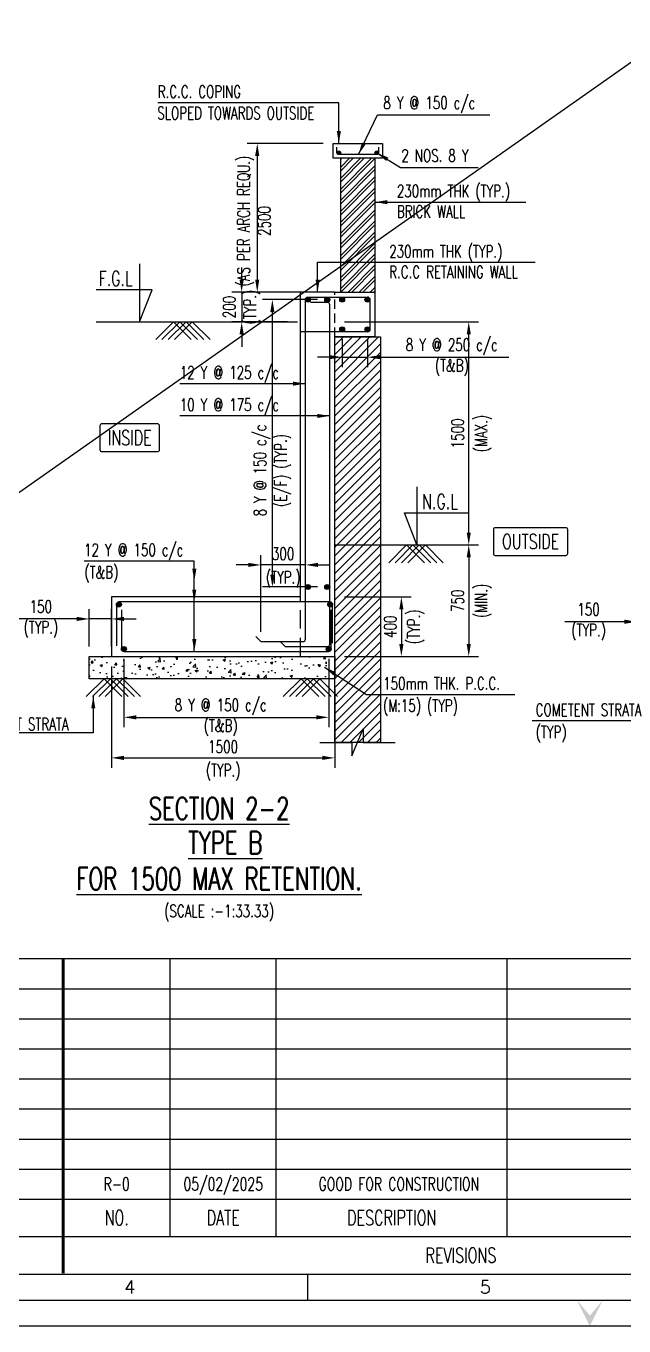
# Model space of a CAD drawing. Header units: millimetres. Extents: x 2843046 to 3042813, y -234641 to -168101.
# Drawn here: x 2867090 to 2879146, y -230084 to -203856 of the extents above; entities that cross this region are included whole.
import ezdxf
from ezdxf.enums import TextEntityAlignment as Align

# ---------------------------------------------------------------- set-up
doc = ezdxf.new("R2010")
doc.units = ezdxf.units.MM
doc.header["$MEASUREMENT"] = 0
doc.header["$PDMODE"] = 34
doc.header["$PDSIZE"] = -5
doc.linetypes.add('Hidden', pattern=[0.375, 0.25, -0.125])
for name, color, linetype in [('NO. BEAM', 3, 'Continuous'), ('PNA', 8, 'Continuous'), ('S- PILE CAP', 4, 'Continuous'), ('S-BEAM SIZES', 3, 'Continuous'), ('S-BRECK LINE', 8, 'Continuous'), ('S-COLUMN', 1, 'Continuous'), ('S-CONCRET LINE', 4, 'Continuous'), ('S-DIM-1', 5, 'Continuous'), ('S-FOOTING', 4, 'Continuous'), ('S-HATCH', 253, 'Continuous'), ('S-LEVEL SECTION', 3, 'Continuous'), ('S-PCC', 9, 'Continuous'), ('S-REINFORCEMENT', 6, 'Continuous'), ('S-RETAINING WALL', 6, 'Continuous'), ('S-TEXT', 2, 'Continuous'), ('S-TEXT-1', 4, 'Continuous'), ('S-TITIL', 6, 'Continuous'), ('SHEET', 7, 'Continuous'), ('TEXT', 7, 'Continuous'), ('TEXT (SHEET)', 4, 'Continuous'), ('TITLE', 6, 'Continuous')]:
    doc.layers.add(name, color=color, linetype=linetype)
doc.styles.add('ROMANS', font='simplex.shx', dxfattribs={"width": 0.7})
doc.dimstyles.new('dim100', dxfattribs={"dimtxt": 250, "dimasz": 250, "dimexe": 200, "dimexo": 200, "dimgap": 100, "dimtad": 1, "dimdec": 0, "dimzin": 0, "dimdsep": 46, "dimtxsty": 'ROMANS', "dimcen": 0, "dimclrd": 5, "dimclre": 5, "dimclrt": 4, "dimadec": 0, "dimazin": 0, "dimtfac": 1, "dimtdec": 0, "dimtix": 1, "dimtofl": 0, "dimtmove": 2, "dimatfit": 3, "dimfxl": 0, "dimtolj": 1, "dimtzin": 0, "dimlwd": -1, "dimlwe": -1, "dimarcsym": 0})
doc.dimstyles.new('dim33.33', dxfattribs={"dimtxt": 250, "dimasz": 250, "dimexe": 200, "dimexo": 200, "dimgap": 100, "dimtad": 1, "dimdec": 0, "dimlfac": 0.333331, "dimzin": 0, "dimdsep": 46, "dimtxsty": 'ROMANS', "dimcen": 0, "dimclrd": 5, "dimclre": 5, "dimclrt": 4, "dimadec": 0, "dimazin": 0, "dimtfac": 1, "dimtdec": 0, "dimtix": 1, "dimtofl": 0, "dimtmove": 2, "dimatfit": 3, "dimfxl": 0, "dimtolj": 1, "dimtzin": 0, "dimlwd": -1, "dimlwe": -1, "dimarcsym": 0})

# ---------------------------------------------------------------- blocks, each defined once
blk = doc.blocks.new('*D52')
at = {"layer": 'Defpoints', "color": 0, "lineweight": -2}
for p in [(2879406, -215875), (2879406, -216333), (2879856, -216333)]:
    blk.add_point(p, dxfattribs=at)
at = {"layer": 'S-DIM-1', "color": 5}
for p, q in [((2879406, -216133), (2879406, -215675)), ((2879856, -216133), (2879856, -215675))]:
    blk.add_line(p, q, dxfattribs=at)
at = {"layer": 'S-DIM-1', "color": 5, "lineweight": -3}
for p, q in [((2879156, -215875), (2877956, -215875)), ((2879856, -215875), (2879406, -215875)), ((2880106, -215875), (2880356, -215875))]:
    blk.add_line(p, q, dxfattribs=at)
at = {"layer": 'S-DIM-1', "color": 5, "lineweight": -2}
for points in [[(2879156, -215917), (2879156, -215834), (2879406, -215875)], [(2880106, -215834), (2880106, -215917), (2879856, -215875)]]:
    blk.add_solid(points, dxfattribs=at)
at = {"layer": 'S-DIM-1', "color": 4, "insert": (2878431, -215875), "char_height": 250, "attachment_point": 5, "style": 'ROMANS'}
blk.add_mtext('\\A1;150\\P(TYP.)', dxfattribs=at)
blk = doc.blocks.new('FOLDER')
at = {"layer": 'PNA'}
for points in [[(-1250, 2500), (0, 0), (0, 1000)], [(1250, 2500), (0, 0), (0, 1000)]]:
    blk.add_solid(points, dxfattribs=at)
blk = doc.blocks.new('zw$C05B')
at = {"color": 1}
for p, q in [((81765, 6957), (1968, 6957)), ((16829, 2405), (43026, 2405)), ((16829, 1697), (43026, 1697))]:
    blk.add_line(p, q, dxfattribs=at)
for p, q in [((25309, 1697), (25309, 6957)), ((27319, 1697), (27319, 6957)), ((31691, 1697), (31691, 6957))]:
    blk.add_line(p, q)
at = {"color": 5, "linetype": 'ByBlock', "lineweight": -2}
for p, q in [((16841, 6388), (43026, 6388)), ((16841, 5819), (43026, 5819)), ((16841, 5250), (43026, 5250)), ((16841, 4681), (43026, 4681)), ((16841, 4112), (43026, 4112)), ((16841, 3543), (43026, 3543)), ((16841, 2974), (43026, 2974))]:
    blk.add_line(p, q, dxfattribs=at)
at = {"flags": 128}
blk.add_lwpolyline([(0, 0), (82749, 0), (82749, 58210), (0, 58210)], close=True, dxfattribs=at)
at = {"color": 1, "const_width": 56.6}
blk.add_lwpolyline([(23286, 997), (23286, 6957)], dxfattribs=at)
at = {"layer": 'PNA'}
blk.add_line((27911, 984), (27911, 492), dxfattribs=at)
at = {"layer": 'PNA', "color": 1}
for points in [[(984, 492), (82257, 492), (82257, 57718), (984, 57718)], [(1968, 984), (81765, 984), (81765, 57226), (1968, 57226)]]:
    blk.add_lwpolyline(points, close=True, dxfattribs=at)
at = {"layer": 'PNA', "xscale": 0.1967862009743818, "yscale": 0.1967862009743818, "zscale": 0.1967862009743818}
blk.add_blockref('FOLDER', (33257, 0), dxfattribs=at)
at = {"layer": 'PNA', "style": 'ROMANS'}
for s, p in [('4', (24546, 738)), ('5', (31278, 738))]:
    blk.add_text(s, height=246, dxfattribs=at).set_placement(p, align=Align.MIDDLE)
at = {"layer": 'TEXT (SHEET)', "color": 4, "style": 'ROMANS', "width": 0.7}
for s, height, p in [('NO.', 283.1, (24298, 2051)), ('DATE', 283.1, (26314, 2051)), ('DESCRIPTION', 283.06, (29505, 2051)), ('REVISIONS', 283.1, (30815, 1341))]:
    blk.add_text(s, height=height, dxfattribs=at).set_placement(p, align=Align.MIDDLE_CENTER)
blk = doc.blocks.new('*D159')
at = {"layer": 'Defpoints', "color": 0, "lineweight": -2}
for p in [(2871824, -214729), (2872724, -215148), (2871824, -216276)]:
    blk.add_point(p, dxfattribs=at)
at = {"layer": 'S-DIM-1', "color": 5}
for p, q in [((2871824, -216076), (2871824, -214529)), ((2872724, -214948), (2872724, -214529))]:
    blk.add_line(p, q, dxfattribs=at)
at = {"layer": 'S-DIM-1', "color": 5, "lineweight": -3}
for p, q in [((2871574, -214729), (2871324, -214729)), ((2872724, -214729), (2871824, -214729)), ((2872974, -214729), (2873224, -214729))]:
    blk.add_line(p, q, dxfattribs=at)
at = {"layer": 'S-DIM-1', "color": 5, "lineweight": -2}
for points in [[(2871574, -214770), (2871574, -214687), (2871824, -214729)], [(2872974, -214687), (2872974, -214770), (2872724, -214729)]]:
    blk.add_solid(points, dxfattribs=at)
at = {"layer": 'S-DIM-1', "color": 4, "char_height": 250, "attachment_point": 5, "style": 'ROMANS'}
for s, insert in [('\\A1;300', (2872274, -214504)), ('(TYP.)', (2872274, -215019))]:
    blk.add_mtext(s, dxfattribs=dict(at, insert=insert))
blk = doc.blocks.new('*D160')
at = {"layer": 'Defpoints', "color": 0, "lineweight": -2}
for p in [(2872057, -209376), (2873164, -209376), (2873164, -215174)]:
    blk.add_point(p, dxfattribs=at)
at = {"layer": 'S-DIM-1', "color": 5}
for p, q in [((2872964, -209376), (2871857, -209376)), ((2872964, -215174), (2871857, -215174))]:
    blk.add_line(p, q, dxfattribs=at)
at = {"layer": 'S-DIM-1', "color": 5, "lineweight": -3}
blk.add_line((2872057, -214924), (2872057, -209626), dxfattribs=at)
at = {"layer": 'S-DIM-1', "color": 5, "lineweight": -2}
for points in [[(2872099, -209626), (2872015, -209626), (2872057, -209376)], [(2872015, -214924), (2872099, -214924), (2872057, -215174)]]:
    blk.add_solid(points, dxfattribs=at)
at = {"layer": 'S-DIM-1', "color": 4, "insert": (2872057, -212822), "char_height": 250, "attachment_point": 5, "rotation": 90, "style": 'ROMANS'}
blk.add_mtext('\\A1;{8 Y @ 150 c/c\\P(E/F) (TYP.)}', dxfattribs=at)
blk = doc.blocks.new('*D161')
at = {"layer": 'Defpoints', "color": 0, "lineweight": -2}
for p in [(2873314, -215376), (2873314, -216576), (2874658, -216576)]:
    blk.add_point(p, dxfattribs=at)
at = {"layer": 'S-DIM-1', "color": 5}
for p, q in [((2873514, -215376), (2874858, -215376)), ((2873514, -216576), (2874858, -216576))]:
    blk.add_line(p, q, dxfattribs=at)
at = {"layer": 'S-DIM-1', "color": 5, "lineweight": -3}
blk.add_line((2874658, -215626), (2874658, -216326), dxfattribs=at)
at = {"layer": 'S-DIM-1', "color": 5, "lineweight": -2}
for points in [[(2874700, -215626), (2874616, -215626), (2874658, -215376)], [(2874616, -216326), (2874700, -216326), (2874658, -216576)]]:
    blk.add_solid(points, dxfattribs=at)
at = {"layer": 'S-DIM-1', "color": 4, "char_height": 250, "attachment_point": 5, "rotation": 90, "style": 'ROMANS'}
for s, insert in [('\\A1;400', (2874433, -215976)), ('(TYP.)', (2874949, -215976))]:
    blk.add_mtext(s, dxfattribs=dict(at, insert=insert))
blk = doc.blocks.new('*D162')
at = {"layer": 'Defpoints', "color": 0, "lineweight": -2}
for p in [(2869064, -216426), (2873193, -216426), (2873193, -217804)]:
    blk.add_point(p, dxfattribs=at)
at = {"layer": 'S-DIM-1', "color": 5}
for p, q in [((2869064, -216626), (2869064, -218004)), ((2873193, -216626), (2873193, -218004)), ((2869314, -217804), (2872943, -217804))]:
    blk.add_line(p, q, dxfattribs=at)
at = {"layer": 'S-DIM-1', "color": 5, "lineweight": -2}
for points in [[(2869314, -217763), (2869314, -217846), (2869064, -217804)], [(2872943, -217846), (2872943, -217763), (2873193, -217804)]]:
    blk.add_solid(points, dxfattribs=at)
at = {"layer": 'S-DIM-1', "color": 4, "insert": (2871014, -217804), "char_height": 250, "attachment_point": 5, "style": 'ROMANS'}
blk.add_mtext('\\A1;{8 Y @ 150 c/c\\P(T&B)}', dxfattribs=at)
blk = doc.blocks.new('*D163')
at = {"layer": 'Defpoints', "color": 0, "lineweight": -2}
for p in [(2868814, -216576), (2873314, -217026), (2873314, -218622)]:
    blk.add_point(p, dxfattribs=at)
at = {"layer": 'S-DIM-1', "color": 5}
for p, q in [((2868814, -216776), (2868814, -218822)), ((2873314, -217226), (2873314, -218822)), ((2869064, -218622), (2873064, -218622))]:
    blk.add_line(p, q, dxfattribs=at)
at = {"layer": 'S-DIM-1', "color": 5, "lineweight": -2}
for points in [[(2869064, -218580), (2869064, -218664), (2868814, -218622)], [(2873064, -218664), (2873064, -218580), (2873314, -218622)]]:
    blk.add_solid(points, dxfattribs=at)
at = {"layer": 'S-DIM-1', "color": 4, "char_height": 250, "attachment_point": 5, "style": 'ROMANS'}
for s, insert in [('\\A1;1500', (2871064, -218397)), ('(TYP.)', (2871064, -218912))]:
    blk.add_mtext(s, dxfattribs=dict(at, insert=insert))
blk = doc.blocks.new('*D164')
at = {"layer": 'Defpoints', "color": 0, "lineweight": -2}
for p in [(2873314, -214326), (2873314, -216576), (2876016, -216576)]:
    blk.add_point(p, dxfattribs=at)
at = {"layer": 'S-DIM-1', "color": 5}
for p, q in [((2873514, -214326), (2876216, -214326)), ((2873514, -216576), (2876216, -216576))]:
    blk.add_line(p, q, dxfattribs=at)
at = {"layer": 'S-DIM-1', "color": 5, "lineweight": -3}
blk.add_line((2876016, -214576), (2876016, -216326), dxfattribs=at)
at = {"layer": 'S-DIM-1', "color": 5, "lineweight": -2}
for points in [[(2876058, -214576), (2875975, -214576), (2876016, -214326)], [(2875975, -216326), (2876058, -216326), (2876016, -216576)]]:
    blk.add_solid(points, dxfattribs=at)
at = {"layer": 'S-DIM-1', "color": 4, "char_height": 250, "attachment_point": 5, "rotation": 90, "style": 'ROMANS'}
for s, insert in [('\\A1;750', (2875791, -215451)), ('(MIN.)', (2876307, -215451))]:
    blk.add_mtext(s, dxfattribs=dict(at, insert=insert))
blk = doc.blocks.new('*D165')
at = {"layer": 'Defpoints', "color": 0, "lineweight": -2}
for p in [(2873314, -209826), (2876016, -209826), (2873314, -214326)]:
    blk.add_point(p, dxfattribs=at)
at = {"layer": 'S-DIM-1', "color": 5}
for p, q in [((2873514, -209826), (2876216, -209826)), ((2873514, -214326), (2876216, -214326))]:
    blk.add_line(p, q, dxfattribs=at)
at = {"layer": 'S-DIM-1', "color": 5, "lineweight": -3}
blk.add_line((2876016, -214076), (2876016, -210076), dxfattribs=at)
at = {"layer": 'S-DIM-1', "color": 5, "lineweight": -2}
for points in [[(2876058, -210076), (2875975, -210076), (2876016, -209826)], [(2875975, -214076), (2876058, -214076), (2876016, -214326)]]:
    blk.add_solid(points, dxfattribs=at)
at = {"layer": 'S-DIM-1', "color": 4, "char_height": 250, "attachment_point": 5, "rotation": 90, "style": 'ROMANS'}
for s, insert in [('\\A1;1500', (2875791, -212076)), ('(MAX.)', (2876307, -212076))]:
    blk.add_mtext(s, dxfattribs=dict(at, insert=insert))
blk = doc.blocks.new('*D166')
at = {"layer": 'Defpoints', "color": 0, "lineweight": -2}
for p in [(2868364, -215819), (2868364, -216576), (2868814, -216576)]:
    blk.add_point(p, dxfattribs=at)
at = {"layer": 'S-DIM-1', "color": 5, "lineweight": -3}
for p, q in [((2868114, -215819), (2866914, -215819)), ((2868814, -215819), (2868364, -215819)), ((2869064, -215819), (2869314, -215819))]:
    blk.add_line(p, q, dxfattribs=at)
at = {"layer": 'S-DIM-1', "color": 5}
for p, q in [((2868364, -216376), (2868364, -215619)), ((2868814, -216376), (2868814, -215619))]:
    blk.add_line(p, q, dxfattribs=at)
at = {"layer": 'S-DIM-1', "color": 5, "lineweight": -2}
for points in [[(2868114, -215860), (2868114, -215777), (2868364, -215819)], [(2869064, -215777), (2869064, -215860), (2868814, -215819)]]:
    blk.add_solid(points, dxfattribs=at)
at = {"layer": 'S-DIM-1', "color": 4, "insert": (2867389, -215819), "char_height": 250, "attachment_point": 5, "style": 'ROMANS'}
blk.add_mtext('\\A1;150\\P(TYP.)', dxfattribs=at)
blk = doc.blocks.new('*D167')
at = {"layer": 'Defpoints', "color": 0, "lineweight": -2}
for p in [(2872624, -209226), (2871438, -209826), (2872564, -209826)]:
    blk.add_point(p, dxfattribs=at)
at = {"layer": 'S-DIM-1', "color": 5, "lineweight": -3}
for p, q in [((2871438, -208976), (2871438, -208726)), ((2871438, -209226), (2871438, -209826)), ((2871438, -210076), (2871438, -210326))]:
    blk.add_line(p, q, dxfattribs=at)
at = {"layer": 'S-DIM-1', "color": 5}
for p, q in [((2872424, -209226), (2871238, -209226)), ((2872364, -209826), (2871238, -209826))]:
    blk.add_line(p, q, dxfattribs=at)
at = {"layer": 'S-DIM-1', "color": 5, "lineweight": -2}
for points in [[(2871396, -208976), (2871479, -208976), (2871438, -209226)], [(2871479, -210076), (2871396, -210076), (2871438, -209826)]]:
    blk.add_solid(points, dxfattribs=at)
at = {"layer": 'S-DIM-1', "color": 4, "insert": (2871438, -209526), "char_height": 250, "attachment_point": 5, "rotation": 90, "style": 'ROMANS'}
blk.add_mtext('\\A1;200\\P(TYP.)', dxfattribs=at)
blk = doc.blocks.new('*D168')
at = {"layer": 'Defpoints', "color": 0, "lineweight": -2}
for p in [(2873284, -206226), (2871752, -209226), (2873434, -209226)]:
    blk.add_point(p, dxfattribs=at)
at = {"layer": 'S-DIM-1', "color": 5}
for p, q in [((2873084, -206226), (2871552, -206226)), ((2873234, -209226), (2871552, -209226))]:
    blk.add_line(p, q, dxfattribs=at)
at = {"layer": 'S-DIM-1', "color": 5, "lineweight": -3}
blk.add_line((2871752, -206476), (2871752, -208976), dxfattribs=at)
at = {"layer": 'S-DIM-1', "color": 5, "lineweight": -2}
for points in [[(2871793, -206476), (2871710, -206476), (2871752, -206226)], [(2871710, -208976), (2871793, -208976), (2871752, -209226)]]:
    blk.add_solid(points, dxfattribs=at)
at = {"layer": 'S-DIM-1', "color": 4, "insert": (2871685, -207790), "char_height": 250, "attachment_point": 5, "rotation": 90, "style": 'ROMANS'}
blk.add_mtext('\\A1;{(AS PER ARCH REQU.)\\P2500}', dxfattribs=at)
blk = doc.blocks.new('*D170')
at = {"layer": 'Defpoints', "color": 0, "lineweight": -2}
for p in [(2873464, -209976), (2873974, -209976), (2873974, -210538)]:
    blk.add_point(p, dxfattribs=at)
at = {"layer": 'S-DIM-1', "color": 5}
for p, q in [((2873464, -210176), (2873464, -210738)), ((2873974, -210176), (2873974, -210738))]:
    blk.add_line(p, q, dxfattribs=at)
at = {"layer": 'S-DIM-1', "color": 5, "lineweight": -3}
for p, q in [((2873214, -210538), (2872964, -210538)), ((2873464, -210538), (2873974, -210538)), ((2874224, -210538), (2876824, -210538))]:
    blk.add_line(p, q, dxfattribs=at)
at = {"layer": 'S-DIM-1', "color": 5, "lineweight": -2}
for points in [[(2873214, -210579), (2873214, -210496), (2873464, -210538)], [(2874224, -210496), (2874224, -210579), (2873974, -210538)]]:
    blk.add_solid(points, dxfattribs=at)
at = {"layer": 'S-DIM-1', "color": 4, "insert": (2875674, -210538), "char_height": 250, "attachment_point": 5, "style": 'ROMANS'}
blk.add_mtext('\\A1;8 Y @ 250 c/c\\P(T&B)', dxfattribs=at)

msp = doc.modelspace()

# ---------------------------------------------------------------- hatches: boundary and pattern name
at = {"layer": 'S-HATCH'}
h = msp.add_hatch(dxfattribs=at)
h.set_pattern_fill('ANSI32', color=256, scale=420, style=0)
h.set_pattern_definition([(45, (2765417.39, -234754.63), (-111.36932, 111.36932), []), (45, (2765491.64, -234754.63), (-111.36932, 111.36932), [])])
h.paths.add_polyline_path([(2873433.9, -209226.1), (2874123.9, -209226.1), (2874123.9, -206526.1), (2873433.9, -206526.1)])
h = msp.add_hatch(dxfattribs=at)
h.set_pattern_fill('ANSI31', color=9, scale=1000)
h.set_pattern_definition([(45, (2653221.01, -233822.07), (-88.38835, 88.38835), [])])
h.paths.add_polyline_path([(2873313.9, -210126.1), (2873313.9, -218308.8), (2874233.9, -218308.8), (2874233.9, -210126.1)])
at = {"layer": 'S-PCC', "linetype": 'ByBlock'}
h = msp.add_hatch(dxfattribs=at)
h.set_pattern_fill('AR-CONC,_O', color=8, scale=66.666667)
h.set_pattern_definition([(50, (-14229553.56, 194751.15), (478.173455, -41.834757), [50, -550]), (355, (-14229553.56, 194751.15), (-92.500889, 501.461422), [40, -440]), (100.4514445, (-14229513.7, 194747.67), (385.672564, 459.626661), [42.493461, -467.428075]), (46.1842, (-14229553.56, 194884.5), (711.49422, -110.346187), [75, -825]), (96.6356355, (-14229494.3, 194875.3), (623.107964, 649.4124), [63.740228, -701.142507]), (351.184164, (-14229553.6, 194884.5), (623.107963, 649.4124), [60, -660]), (21, (-14229486.9, 194851.15), (397.938035, -268.412594), [50, -550]), (326, (-14229486.9, 194851.15), (162.210221, 483.433363), [40, -440]), (71.4514447, (-14229453.74, 194828.8), (560.148251, 215.020769), [42.49346, -467.428075]), (37.5, (-14229553.56, 194751.15), (8.1065702, 221.9292359), [0, -434.6666667, 0, -446.6666667, 0, -441.6666667]), (7.5, (-14229553.56, 194751.15), (175.3796916, 262.9411413), [0, -254.6666667, 0, -424.6666667, 0, -168.3333333]), (327.5, (-14229702.23, 194751.15), (355.8816241, -15.0365812), [0, -166.6666667, 0, -520, 0, -690]), (317.5, (-14229768.9, 194751.15), (388.7907796, 66.736655), [0, -216.6666667, 0, -345.3333333, 0, -490])])
h.paths.add_polyline_path([(2868363.9, -217026.1), (2868363.9, -216576.1), (2873313.9, -216576.1), (2873313.9, -217026.1)])

# ---------------------------------------------------------------- linework, layer by layer
at = {"layer": 'NO. BEAM', "color": 7, "elevation": -24.9}
for points in [[(2869741.7, -211882.7), (2868621.7, -211882.7, 0.4142136), (2868581.7, -211922.7), (2868581.7, -212402.7, 0.4142136), (2868621.7, -212442.7), (2869741.7, -212442.7, 0.4142136), (2869781.7, -212402.7), (2869781.7, -211922.7, 0.4142136)], [(2877971.9, -213977.6), (2876551.9, -213977.6, 0.4142136), (2876511.9, -214017.6), (2876511.9, -214497.6, 0.4142136), (2876551.9, -214537.6), (2877971.9, -214537.6, 0.4142136), (2878011.9, -214497.6), (2878011.9, -214017.6, 0.4142136)]]:
    msp.add_lwpolyline(points, format="xyb", close=True, dxfattribs=at)
at = {"layer": 'S- PILE CAP', "color": 8, "linetype": 'Hidden', "ltscale": 1500}
msp.add_line((2872623.9, -216576.1, -49.9), (2872623.9, -215376.1, -49.9), dxfattribs=at)
at = {"layer": 'S-BEAM SIZES', "color": 30, "lineweight": -2}
msp.add_line((2931157.9, -168100.8, 153353), (2843046.1, -230083.7, 153353), dxfattribs=at)
at = {"layer": 'S-BRECK LINE'}
msp.add_lwpolyline([(2873013.9, -218308.8), (2873661, -218308.8), (2873661, -218583.5), (2873886.7, -218034), (2873886.7, -218308.8), (2874533.9, -218308.8)], dxfattribs=at)
at = {"layer": 'S-COLUMN', "color": 4}
msp.add_line((2873433.9, -209226.1, -24.9), (2873433.9, -206526.1, -24.9), dxfattribs=at)
at = {"layer": 'S-COLUMN', "color": 4, "elevation": -24.9}
msp.add_lwpolyline([(2874123.9, -206526.1), (2874123.9, -209226.1)], dxfattribs=at)
at = {"layer": 'S-CONCRET LINE', "elevation": -24.9}
msp.add_lwpolyline([(2873283.9, -206526.1), (2873283.9, -206226.1), (2874273.9, -206226.1), (2874273.9, -206526.1)], close=True, dxfattribs=at)
at = {"layer": 'S-FOOTING', "elevation": -49.9}
msp.add_lwpolyline([(2872623.9, -215376.1), (2868813.9, -215376.1), (2868813.9, -216576.1), (2873313.9, -216576.1)], dxfattribs=at)
at = {"layer": 'S-HATCH', "color": 9, "elevation": -24.9}
msp.add_lwpolyline([(2873313.9, -210126.1), (2874233.9, -210126.1), (2874233.9, -218308.8), (2873313.9, -218308.8)], close=True, dxfattribs=at)
at = {"layer": 'S-LEVEL SECTION'}
for p, q in [((2868508, -209826.1, -24.9), (2872563.9, -209826.1, -24.9)), ((2873313.9, -214326.1, -24.9), (2875504.5, -214326.1, -24.9))]:
    msp.add_line(p, q, dxfattribs=at)
at = {"layer": 'S-LEVEL SECTION', "elevation": -24.9}
for points in [[(2869381.6, -208655.7), (2869381.6, -209826.1), (2869631.6, -209176.1), (2868508, -209176.1)], [(2874969.5, -213155.7), (2874969.5, -214326.1), (2874719.5, -213676.1), (2876013.8, -213676.1)]]:
    msp.add_lwpolyline(points, dxfattribs=at)
at = {"layer": 'S-PCC', "elevation": -24.9}
for points in [[(2869704.9, -210184), (2870062.9, -209826.1), (2870420.9, -210184)], [(2869831.5, -210184), (2870189.5, -209826.1), (2870547.4, -210184)], [(2869958.1, -210184), (2870316, -209826.1), (2870674, -210184)], [(2870084.6, -210184), (2870442.6, -209826.1), (2870800.6, -210184)]]:
    msp.add_lwpolyline(points, dxfattribs=at)
at = {"layer": 'S-PCC', "color": 8}
for points, elevation in [([(2875121.9, -214684), (2874763.9, -214326.1), (2874406, -214684)], -24.9), ([(2875248.5, -214684), (2874890.5, -214326.1), (2874532.5, -214684)], -24.9), ([(2875375, -214684), (2875017.1, -214326.1), (2874659.1, -214684)], -24.9), ([(2875501.6, -214684), (2875143.6, -214326.1), (2874785.6, -214684)], -24.9), ([(2868305.9, -217384), (2868663.9, -217026.1), (2869021.8, -217384)], -49.9), ([(2868432.5, -217384), (2868790.4, -217026.1), (2869148.4, -217384)], -49.9), ([(2868559, -217384), (2868917, -217026.1), (2869275, -217384)], -49.9), ([(2868685.6, -217384), (2869043.5, -217026.1), (2869401.5, -217384)], -49.9), ([(2872992.1, -217384), (2872634.2, -217026.1), (2872276.2, -217384)], -49.9), ([(2873118.7, -217384), (2872760.7, -217026.1), (2872402.8, -217384)], -49.9), ([(2873245.3, -217384), (2872887.3, -217026.1), (2872529.3, -217384)], -49.9), ([(2873371.8, -217384), (2873013.9, -217026.1), (2872655.9, -217384)], -49.9)]:
    msp.add_lwpolyline(points, dxfattribs=dict(at, elevation=elevation))
at = {"layer": 'S-PCC', "color": 8, "elevation": -24.9}
msp.add_lwpolyline([(2868363.9, -217026.1), (2868363.9, -216576.1), (2873313.9, -216576.1), (2873313.9, -217026.1)], close=True, dxfattribs=at)
at = {"layer": 'S-REINFORCEMENT', "ltscale": 10}
for p, q in [((2874023.9, -209376.1, -24.9), (2874023.9, -209976.1, -24.9)), ((2873973.9, -210026.1, -24.9), (2872613.9, -210026.1, -24.9))]:
    msp.add_line(p, q, dxfattribs=at)
at = {"layer": 'S-REINFORCEMENT', "elevation": -24.9}
msp.add_lwpolyline([(2874198.9, -206301.1), (2874198.9, -206413.6, -0.4142136), (2874161.4, -206451.1), (2873396.4, -206451.1, -0.4142136), (2873358.9, -206413.6), (2873358.9, -206301.1)], format="xyb", dxfattribs=at)
at = {"layer": 'S-REINFORCEMENT', "const_width": 37.5, "elevation": -24.9}
for points in [[(2873377.6, -206413.6, 1), (2873415.1, -206413.6, 1)], [(2874180.1, -206413.6, -1), (2874142.6, -206413.6, -1)]]:
    msp.add_lwpolyline(points, format="xyb", close=True, dxfattribs=at)
at = {"layer": 'S-REINFORCEMENT', "ltscale": 10}
for points, elevation in [([(2871723.9, -216176.1), (2871823.9, -216276.1), (2872673.9, -216276.1, 0.4142136), (2872723.9, -216226.1), (2872723.9, -209376.1, -0.4142136), (2872773.9, -209326.1), (2873973.9, -209326.1)], -24.9), ([(2872213.9, -216276.1), (2872313.9, -216376.1), (2873163.9, -216376.1, 0.4142136), (2873213.9, -216326.1), (2873213.9, -209482.2, 0.4142136), (2873163.9, -209432.2), (2872823.9, -209432.2)], -24.9), ([(2873271.9, -216307.7), (2873271.9, -215526.1, 0.4142136), (2873221.9, -215476.1), (2868963.9, -215476.1, 0.4142136), (2868913.9, -215526.1), (2868913.9, -216358.1)], -49.9), ([(2869013.9, -215635.3), (2869013.9, -216426.1, 0.4142136), (2869063.9, -216476.1), (2873192.9, -216476.1, 0.4142136), (2873242.9, -216426.1), (2873242.9, -215635.3)], -49.9)]:
    msp.add_lwpolyline(points, format="xyb", dxfattribs=dict(at, elevation=elevation))
at = {"layer": 'S-REINFORCEMENT', "ltscale": 10, "const_width": 50, "elevation": -24.9}
for points in [[(2872748.9, -209376.1, 1), (2872798.9, -209376.1, 1)], [(2873138.9, -209376.1, 1), (2873188.9, -209376.1, 1)], [(2873488.9, -209376.1, -1), (2873438.9, -209376.1, -1)], [(2873948.9, -209376.1, 1), (2873998.9, -209376.1, 1)], [(2873488.9, -209976.1, 1), (2873438.9, -209976.1, 1)], [(2873948.9, -209976.1, -1), (2873998.9, -209976.1, -1)], [(2872748.9, -215173.5, 1), (2872798.9, -215173.5, 1)], [(2873138.9, -215173.5, 1), (2873188.9, -215173.5, 1)], [(2868988.9, -215526.1, 1), (2868938.9, -215526.1, 1)], [(2873196.9, -215526.1, -1), (2873246.9, -215526.1, -1)], [(2869088.9, -216426.1, -1), (2869038.9, -216426.1, -1)], [(2873167.9, -216426.1, 1), (2873217.9, -216426.1, 1)]]:
    msp.add_lwpolyline(points, format="xyb", close=True, dxfattribs=at)
at = {"layer": 'S-REINFORCEMENT'}
for centre in [(2873396.4, -206413.6, -24.9), (2874161.4, -206413.6, -24.9)]:
    msp.add_circle(centre, 37.5, dxfattribs=at)
at = {"layer": 'S-REINFORCEMENT', "ltscale": 10}
for centre in [(2872773.9, -209376.1, -24.9), (2873163.9, -209376.1, -24.9), (2873463.9, -209376.1, -24.9), (2873973.9, -209376.1, -24.9), (2873463.9, -209976.1, -24.9), (2873973.9, -209976.1, -24.9), (2872773.9, -215173.5, -49.9), (2873163.9, -215173.5, -49.9), (2868963.9, -215526.1, -49.9), (2873221.9, -215526.1, -49.9), (2869063.9, -216426.1, -49.9), (2873192.9, -216426.1, -49.9)]:
    msp.add_circle(centre, 50, dxfattribs=at)
for centre, start, end in [((2873973.9, -209376.1, -24.9), 0, 90), ((2873973.9, -209976.1, -24.9), 270, 360)]:
    msp.add_arc(centre, 50, start, end, dxfattribs=at)
at = {"layer": 'S-RETAINING WALL', "color": 4}
for p, q in [((2873313.9, -209226.1, -24.9), (2872623.9, -209226.1, -24.9)), ((2873313.9, -209226.1, -24.9), (2874123.9, -209226.1, -24.9)), ((2874123.9, -209226.1, -24.9), (2874123.9, -210126.1, -24.9)), ((2874123.9, -210126.1, -24.9), (2873313.9, -210126.1, -24.9))]:
    msp.add_line(p, q, dxfattribs=at)
at = {"layer": 'S-RETAINING WALL', "color": 8, "linetype": 'Hidden', "ltscale": 750}
msp.add_line((2873313.9, -210126.1, -24.9), (2873313.9, -209226.1, -24.9), dxfattribs=at)
at = {"layer": 'S-RETAINING WALL', "color": 4, "elevation": -24.9}
for points in [[(2872623.9, -215376.1), (2872623.9, -209226.1)], [(2873313.9, -216576.1), (2873313.9, -210126.1)]]:
    msp.add_lwpolyline(points, dxfattribs=at)

# ---------------------------------------------------------------- block references
at = {"layer": 'SHEET', "xscale": 1.064813359128304, "yscale": 1.064813359128304, "zscale": 1.064813359128304}
msp.add_blockref('zw$C05B', (2843046.1, -230083.7, 153353), dxfattribs=at)

# ---------------------------------------------------------------- texts
at = {"layer": 'S-LEVEL SECTION', "style": 'ROMANS', "width": 0.7}
for s, p in [('F.G.L', (2868554.8, -208951.1, -24.9)), ('N.G.L', (2875075.5, -213451.1, -24.9))]:
    msp.add_text(s, height=300, dxfattribs=at).set_placement(p, align=Align.MIDDLE_LEFT)
at = {"layer": 'S-TEXT', "style": 'ROMANS', "width": 0.7}
msp.add_text('(SCALE :-1:33.33)', height=250, dxfattribs=at).set_placement((2870982.7, -221711.9, -49.9), align=Align.MIDDLE_CENTER)
at = {"layer": 'S-TEXT-1', "style": 'ROMANS', "width": 0.7}
for s, p in [('R.C.C. COPING', (2869746.7, -205181.9, -24.9)), ('8 Y @ 150 c/c', (2874294.4, -205405.3, -24.9)), ('SLOPED TOWARDS OUTSIDE ', (2869736.9, -205615, -24.9)), ('2 NOS. 8 Y', (2874659.2, -206471.2, -24.9)), ('230mm THK (TYP.)', (2874567.2, -207185.6, -24.9)), ('BRICK WALL', (2874567.2, -207599.9, -24.9)), ('230mm THK (TYP.)', (2874413, -208404.4, -24.9)), ('R.C.C RETAINING WALL', (2874413, -208818.6, -24.9)), ('12 Y @ 125 c/c', (2870190.1, -210847.4, -24.9)), ('10 Y @ 175 c/c', (2870190.1, -211498, -24.9)), ('12 Y @ 150 c/c', (2868261, -214426.1, -24.9)), ('(T&B)', (2868267.9, -214876.1, -24.9)), ('150mm THK. P.C.C.', (2874291.2, -217120.5, -49.9)), ('(M:15) (TYP)', (2874288.1, -217568.1, -49.9)), ('COMETENT STRATA', (2877366.1, -217654.1, 153353)), ('COMETENT STRATA', (2865816.2, -217942.3, -49.9)), ('(TYP)', (2877366.1, -218101.7, 153353))]:
    msp.add_text(s, height=250, dxfattribs=at).set_placement(p, align=Align.MIDDLE_LEFT)
at = {"layer": 'S-TITIL', "style": 'ROMANS', "width": 0.7}
for s, p in [('%%USECTION 2-2', (2870982.7, -219643.2, -49.9)), ('%%UTYPE B', (2871106, -220334.7, -74.8)), ('%%UFOR 1500 MAX RETENTION.', (2870982.7, -221061.9, -49.9))]:
    msp.add_text(s, height=450, dxfattribs=at).set_placement(p, align=Align.MIDDLE_CENTER)
at = {"layer": 'TEXT', "color": 2, "style": 'ROMANS', "width": 0.7}
for s, height, p in [('R-0', 261.86, (2868918.8, -227220.3, 153353)), ('05/02/2025', 261.86, (2871065.8, -227220.3, 153353)), ('GOOD FOR CONSTRUCTION', 261.858, (2874606, -227220.3, 153353))]:
    msp.add_text(s, height=height, dxfattribs=at).set_placement(p, align=Align.MIDDLE_CENTER)
at = {"layer": 'TITLE', "color": 2, "style": 'ROMANS', "width": 0.7}
for s, p in [('INSIDE', (2869181.7, -212162.7, -24.9)), ('OUTSIDE', (2877261.9, -214257.6, -24.9))]:
    msp.add_text(s, height=300, dxfattribs=at).set_placement(p, align=Align.MIDDLE_CENTER)

# ---------------------------------------------------------------- dimensions: what is measured, and where the dimension line sits
at = {"layer": 'S-DIM-1'}
for base, p1, p2, angle, text, override, picture, middle in [((2871751.6, -209226.1, -24.9), (2873283.9, -206226.1), (2873433.9, -209226.1), 90, '{(AS PER ARCH REQU.)\\P2500}', {"dimtofl": 1, "dimtmove": 1, "dimlwd": 65533}, '*D168', (2872196.1, -207789.9, -24.9)), ((2871437.7, -209826.1, -48.6), (2872623.9, -209226.1, -49.9), (2872563.9, -209826.1, -49.9), 90, '<>\\X(TYP.)', {"dimtofl": 1, "dimtmove": 0, "dimlwd": 65533}, '*D167', (2871437.7, -209526.1, -48.6)), ((2872057.1, -209376.1, -49.9), (2873163.9, -215173.5, -58.6), (2873163.9, -209376.1, -24.9), 90, '{8 Y @ 150 c/c\\X(E/F) (TYP.)}', {"dimtxt": 250, "dimasz": 250, "dimtxsty": 'ROMANS', "dimtofl": 1, "dimtmove": 0, "dimlwd": 65533}, '*D160', (2872057.1, -212821.7, -49.9)), ((2868363.9, -215818.6, -74.8), (2868813.9, -216576.1, -74.8), (2868363.9, -216576.1, -74.8), 180, '<>\\X(TYP.)', {"dimtofl": 1, "dimtmove": 0, "dimlwd": 65533}, '*D166', (2867388.9, -215818.6, -74.8)), ((2879405.8, -215875.3, 153328.1), (2879855.8, -216332.8, 153328.1), (2879405.8, -216332.8, 153328.1), 180, '<>\\X(TYP.)', {"dimtofl": 1, "dimtmove": 0, "dimlwd": 65533}, '*D52', (2878430.8, -215875.3, 153328.1))]:
    dim = msp.add_linear_dim(base=base, p1=p1, p2=p2, angle=angle, text=text, dimstyle='dim33.33', override=override, dxfattribs=at)
    dim.commit()
    dim.dimension.update_dxf_attribs({"geometry": picture, "text_midpoint": middle, "dimtype": 160})
for base, p1, p2, text, override, picture, middle in [((2873973.9, -210537.5, -24.9), (2873463.9, -209976.1, -24.9), (2873973.9, -209976.1, -24.9), '8 Y @ 250 c/c\\X(T&B)', {"dimtxt": 250, "dimasz": 250, "dimtxsty": 'ROMANS', "dimtofl": 1, "dimtmove": 0, "dimlwd": 65533}, '*D170', (2875673.9, -210537.5, -24.9)), ((2873192.9, -217804.4, -55.4), (2869063.9, -216426.1, -74.8), (2873192.9, -216426.1, -24.9), '{8 Y @ 150 c/c\\X(T&B)}', {"dimtxt": 250, "dimasz": 250, "dimtxsty": 'ROMANS', "dimtmove": 0}, '*D162', (2871013.9, -217804.4, -55.4))]:
    dim = msp.add_linear_dim(base=base, p1=p1, p2=p2, text=text, dimstyle='dim33.33', override=override, dxfattribs=at)
    dim.commit()
    dim.dimension.update_dxf_attribs({"geometry": picture, "text_midpoint": middle, "dimtype": 160})
for base, p1, p2, angle, text, picture, middle in [((2876016.4, -209826.1, -49.9), (2873313.9, -214326.1, -49.9), (2873313.9, -209826.1, -49.9), 270, '<>\\X(MAX.)', '*D165', (2876016.4, -212076.1, -49.9)), ((2871823.9, -214728.8, -74.8), (2872723.9, -215148.1, -74.8), (2871823.9, -216276.1, -58.6), 180, '<>\\X(TYP.)', '*D159', (2872273.9, -214728.8, -74.8)), ((2876016.4, -216576.1, -49.9), (2873313.9, -214326.1, -49.9), (2873313.9, -216576.1, -74.8), 90, '<>\\X(MIN.)', '*D164', (2876016.4, -215451.1, -49.9)), ((2874658.1, -216576.1, -74.8), (2873313.9, -215376.1, -74.8), (2873313.9, -216576.1, -74.8), 90, '<>\\X(TYP.)', '*D161', (2874658.1, -215976.1, -74.8))]:
    dim = msp.add_linear_dim(base=base, p1=p1, p2=p2, angle=angle, text=text, dimstyle='dim33.33', override={"dimtxt": 250, "dimasz": 250, "dimtofl": 1, "dimtmove": 0, "dimlwd": 65533}, dxfattribs=at)
    dim.commit()
    dim.dimension.update_dxf_attribs({"geometry": picture, "text_midpoint": middle})
dim = msp.add_linear_dim(base=(2873313.9, -218621.9, -55.4), p1=(2868813.9, -216576.1, -74.8), p2=(2873313.9, -217026.1, -55.4), text='<>\\X(TYP.)', dimstyle='dim33.33', override={"dimtxt": 250, "dimasz": 250, "dimtmove": 0}, dxfattribs=at)
dim.commit()
dim.dimension.update_dxf_attribs({"geometry": '*D163', "text_midpoint": (2871063.9, -218621.9, -55.4)})

# ---------------------------------------------------------------- leaders
at = {"layer": 'S-BEAM SIZES', "color": 30, "lineweight": -2}
msp.add_leader([(2872968.9, -209226.1, -24.9), (2872968.9, -208623.3, -24.9), (2877353.1, -208623.3, -24.9)], dimstyle='dim100', override={"dimgap": 100, "dimtad": 0}, dxfattribs=at)
at = {"layer": 'S-DIM-1'}
for points, dimstyle in [([(2873397.3, -206226.1, -24.9), (2873397.3, -205406.9, -24.9), (2869746.7, -205406.9, -24.9)], 'dim33.33'), ([(2873793.4, -206451.1, -49.9), (2874174.4, -205645.3, -49.9), (2876439.9, -205645.3, -49.9)], 'dim33.33'), ([(2874161.4, -206413.6, -49.9), (2874640.4, -206711.2, -49.9), (2876207.8, -206711.2, -49.9)], 'dim33.33'), ([(2874123.9, -207410.6, -49.9), (2877170.1, -207410.6, -49.9)], 'dim100'), ([(2872723.9, -211072.4, -49.9), (2870190.1, -211072.4, -49.9)], 'dim33.33'), ([(2873212.8, -211723, -49.9), (2870190.1, -211723, -49.9)], 'dim33.33'), ([(2870483.3, -216476.1, -49.9), (2870483.3, -214651.1, -49.9), (2868267.9, -214651.1, -49.9)], 'dim100'), ([(2873106.5, -216791.9, -49.9), (2873955, -217343.1, -49.9), (2876946.9, -217343.1, -49.9)], 'dim33.33'), ([(2879996.3, -217126.8, 153353), (2879996.3, -217876.7, 153353), (2877293.7, -217876.7, 153353)], 'dim33.33'), ([(2868446.4, -217370.1, -49.9), (2868446.4, -218120, -49.9), (2865743.8, -218120, -49.9)], 'dim33.33')]:
    msp.add_leader(points, dimstyle=dimstyle, dxfattribs=at)
for points in [[(2870481.1, -215476.1, -24.9), (2870483.3, -214651.1, -24.9), (2868265.7, -214651.1, -24.9)], [(2870483.3, -215056.7, -49.9), (2870483.3, -214651.1, -49.9), (2868267.9, -214651.1, -49.9)]]:
    msp.add_leader(points, dimstyle='dim100', override={"dimasz": 250}, dxfattribs=at)

doc.saveas('drawing.dxf')
